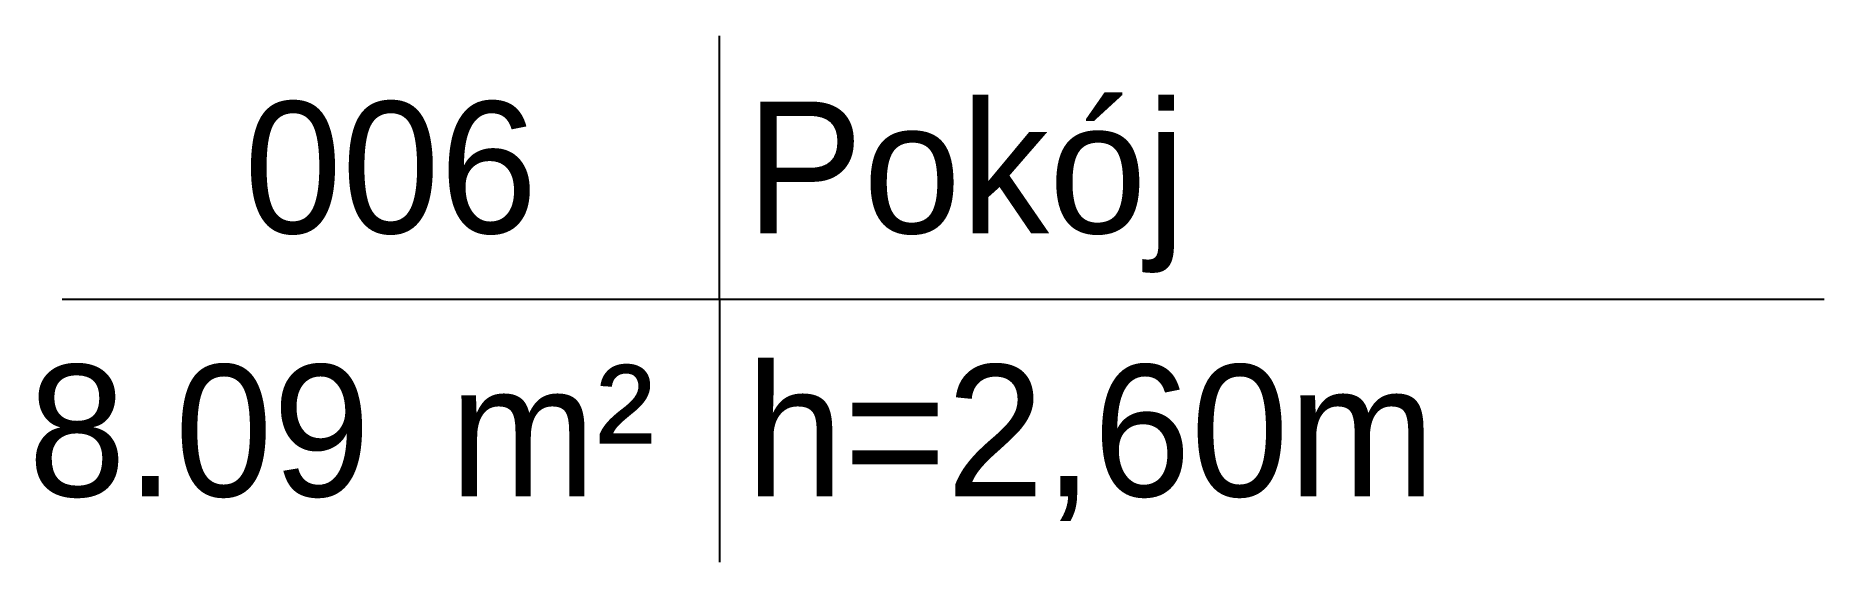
# Model space of a CAD drawing. Header units: millimetres. Extents: x -624 to 1008, y -240 to 240.
import ezdxf
from ezdxf.enums import TextEntityAlignment as Align

# ---------------------------------------------------------------- set-up
doc = ezdxf.new("R2010")
doc.units = ezdxf.units.MM
doc.layers.add('2DA_POMIESZCZENIA', color=7, linetype='Continuous', lineweight=25)
doc.styles.add('CP_ISOTXT', font='cp_isocp.shx')

# ---------------------------------------------------------------- blocks, each defined once
blk = doc.blocks.new('2da_pok06c_6fduy4')
for p, q in [((0, 0), (0, 2)), ((-5, 0), (8.4, 0)), ((0, 0), (0, -0.5)), ((0, -0.5), (0, -2))]:
    blk.add_line(p, q)
at = {"linetype": 'ByBlock', "style": 'CP_ISOTXT'}
blk.add_attdef('NR', text='', height=1, dxfattribs=at).set_placement((-2.5, 1), align=Align.MIDDLE_CENTER)
blk.add_attdef('NAME', (0.2, 0.5), '', height=1, dxfattribs=at)
at = {"style": 'CP_ISOTXT', "flags": 1}
for tag, p in [('UNIT_AIR_IN', (-0.968, 0.395)), ('UNIT_HEATING', (-0.908, 0.46)), ('UNIT_AIR_OUT', (-0.607, 0.397)), ('UNIT_LUX', (-0.568, 0.431)), ('UNIT_HEIGHT', (-0.522, 0.455)), ('HEATING', (-0.947, 0.289)), ('AIR_IN', (-0.923, 0.346)), ('HEIGHT', (-0.697, 0.297)), ('AIR_OUT', (-0.672, 0.349)), ('LUX', (-0.45, 0.3)), ('FLOOR_MAT', (-0.97, 0.229)), ('MAX_USERS', (-0.966, 0.186)), ('TEMP', (-0.612, 0.229)), ('UNIT_MAX_USERS', (-0.58, 0.188)), ('UNIT_TEMP', (-0.431, 0.229))]:
    blk.add_attdef(tag, p, '', height=0.025, dxfattribs=at)
at = {"linetype": 'ByBlock', "style": 'CP_ISOTXT'}
blk.add_attdef('AREA', text='', height=1, dxfattribs=at).set_placement((-2.655, -1.5), align=Align.RIGHT)
blk.add_attdef('UNIT_AREA', text='', height=1, dxfattribs=at).set_placement((-2.053, -1), align=Align.MIDDLE_LEFT)
for tag, p in [('TEXT02', (0.2, -0.5)), ('TEXT06', (0.2, -0.5)), ('0', (0.7, -0.5))]:
    blk.add_attdef(tag, text='', height=1, dxfattribs=at).set_placement(p, align=Align.TOP_LEFT)

msp = doc.modelspace()

# ---------------------------------------------------------------- block references
at = {"layer": '2DA_POMIESZCZENIA', "xscale": 120, "yscale": 120, "zscale": 120}
msp.add_blockref('2da_pok06c_6fduy4', (0, 0), dxfattribs=at).add_auto_attribs({'AREA': '8.09', 'NR': '006', 'NAME': 'Pokój', 'UNIT_AREA': 'm²', 'TEXT06': 'h=2,60m'})

doc.saveas('drawing.dxf')
